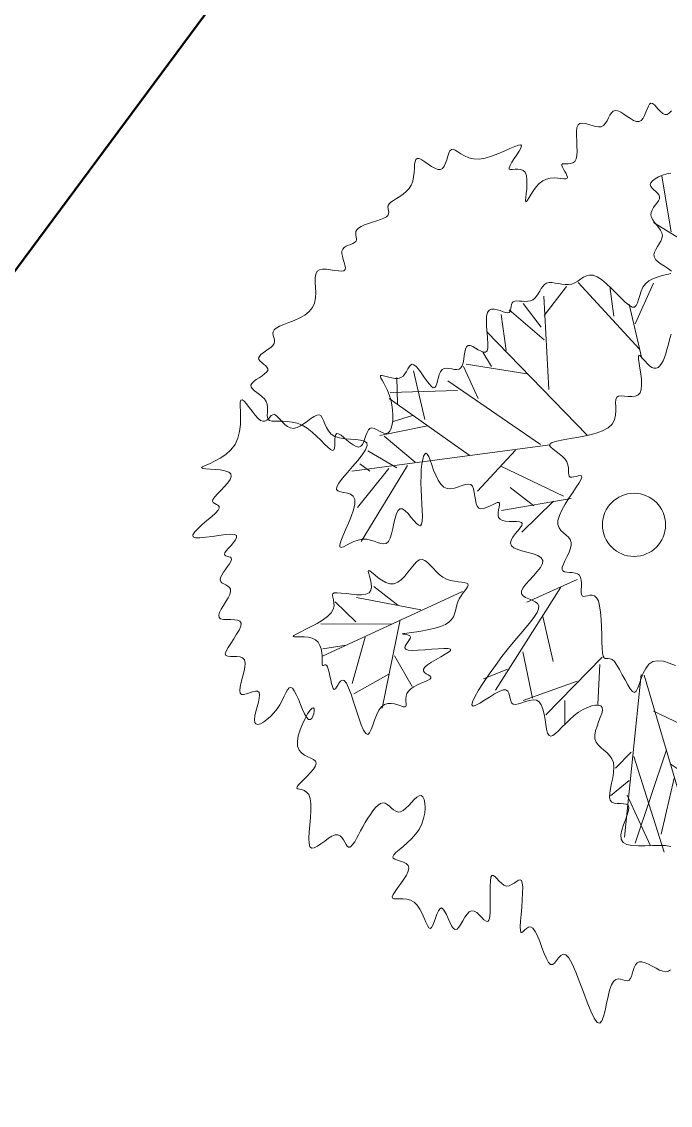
# Model space of a CAD drawing. Extents: x 2080 to 102394, y 2071 to 93424.
# Drawn here: x 80571.4 to 80685.1, y 86628.3 to 86818.4 of the extents above; entities that cross this region are included whole.
import ezdxf

# ---------------------------------------------------------------- set-up
doc = ezdxf.new("R2010")
doc.units = 0
doc.header["$LTSCALE"] = 20
doc.header["$MEASUREMENT"] = 0
doc.linetypes.add('ACAD_ISO02W100', pattern=[15, 12, -3])
doc.layers.add('casuanut tree', color=100, linetype='Continuous', lineweight=5)
doc.layers.add('COUNTRY FENCE', color=13, linetype='ACAD_ISO02W100', lineweight=50)

# ---------------------------------------------------------------- blocks, each defined once
blk = doc.blocks.new('tr')
at = {"layer": 'casuanut tree'}
for p, q in [((0.2261, 0.6155), (0.2339, 0.7411)), ((0.2849, 0.5527), (0.1928, 0.6449)), ((-0.1035, 0.4735), (-0.1307, 0.5339)), ((-0.1186, 0.3345), (-0.0824, 0.54)), ((-0.0915, 0.4977), (-0.0281, 0.549)), ((0.0987, 0.3768), (-0.0009, 0.552)), ((-0.1915, 0.4409), (-0.1837, 0.5213)), ((-0.1033, 0.4448), (-0.1641, 0.5272)), ((0.0595, 0.4614), (0.0655, 0.5279)), ((0.1017, 0.4342), (0.1621, 0.5128)), ((-0.0583, 0.2167), (-0.2243, 0.4916)), ((0.0987, 0.3557), (0.0987, 0.4795)), ((-0.4537, 0.3798), (-0.4417, 0.4372)), ((-0.4024, 0.3315), (-0.4024, 0.4433)), ((-0.2307, 0.4134), (-0.2425, 0.4487)), ((-0.2758, 0.3506), (-0.2915, 0.4272)), ((-0.1579, 0.3798), (-0.2847, 0.4312)), ((-0.3239, 0.2318), (-0.4688, 0.3949)), ((-0.317, 0.3781), (-0.4641, 0.4075)), ((-0.1639, 0.2197), (-0.333, 0.404)), ((-0.4266, 0.3466), (-0.4719, 0.3436)), ((-0.3994, 0.3164), (-0.5081, 0.3194)), ((-0.4447, 0.2439), (-0.499, 0.3164)), ((-0.487, 0.2409), (-0.5413, 0.2922)), ((-0.5473, 0.2469), (-0.5654, 0.2681)), ((-0.5051, 0.2439), (-0.5926, 0.1744)), ((-0.1428, 0.2137), (-0.5866, 0.256)), ((-0.4628, 0.2409), (-0.6017, 0.0989)), ((-0.2213, 0.2197), (-0.3239, 0.1502)), ((-0.1398, 0.0959), (-0.2605, 0.1925)), ((-0.2092, 0.0898), (-0.2515, 0.1412)), ((-0.1247, 0.0868), (-0.2817, 0.0959)), ((-0.1639, 0.0898), (-0.2485, 0.0385)), ((-0.6532, -0.073), (-0.6884, -0.0189)), ((-0.5062, -0.0793), (-0.6394, -0.0202)), ((-0.5539, -0.0579), (-0.5967, -0.0051)), ((-0.4069, -0.0604), (-0.7425, -0.1308)), ((-0.5766, -0.0956), (-0.7299, -0.0592)), ((-0.5565, -0.0906), (-0.6394, -0.2729)), ((-0.1519, -0.0915), (-0.2726, -0.1156)), ((-0.6859, -0.1183), (-0.7387, -0.1145)), ((-0.6407, -0.1107), (-0.6922, -0.205)), ((-0.1911, -0.1005), (-0.3843, -0.2908)), ((-0.5866, -0.166), (-0.564, -0.2415)), ((-0.2454, -0.1549), (-0.2454, -0.2576)), ((-0.608, -0.2025), (-0.6935, -0.2276)), ((-0.3058, -0.2214), (-0.3088, -0.3271)), ((-0.3481, -0.2516), (-0.4054, -0.2606)), ((-0.1368, -0.2727), (-0.2877, -0.3694)), ((-0.1458, -0.2878), (-0.17, -0.3724)), ((-0.2032, -0.312), (-0.33, -0.3271)), ((-0.0613, -0.3301), (-0.179, -0.6745)), ((-0.0552, -0.3331), (-0.0341, -0.6775)), ((-0.2394, -0.3482), (-0.2515, -0.3996)), ((-0.0526, -0.416), (0.0645, -0.5084)), ((-0.1217, -0.4933), (-0.1639, -0.5204)), ((-0.0436, -0.5061), (-0.1585, -0.6932)), ((-0.1179, -0.5039), (-0.0999, -0.727)), ((-0.1398, -0.5537), (-0.1881, -0.5778)), ((-0.0432, -0.5386), (0.0202, -0.605)), ((-0.0413, -0.5715), (-0.0976, -0.6865)), ((-0.1517, -0.585), (-0.1269, -0.7067))]:
    blk.add_line(p, q, dxfattribs=at)
for points in [[(0.2071, 0.5298), (0.2044, 0.5338), (0.1998, 0.5386), (0.1943, 0.5441), (0.1885, 0.5501), (0.1832, 0.5564), (0.1791, 0.5627), (0.177, 0.5688), (0.1774, 0.5745), (0.18, 0.5799), (0.184, 0.5851), (0.1889, 0.5902), (0.1941, 0.5953), (0.199, 0.6005), (0.2029, 0.6059), (0.2051, 0.6116), (0.2054, 0.6177), (0.204, 0.6241), (0.2014, 0.6307), (0.1982, 0.6374), (0.195, 0.644), (0.1923, 0.6504), (0.1906, 0.6566), (0.1905, 0.6623), (0.1923, 0.6676), (0.1957, 0.6724), (0.2001, 0.6768), (0.205, 0.681), (0.2098, 0.6851), (0.2141, 0.6891), (0.2172, 0.6931), (0.2186, 0.6972), (0.2181, 0.7016), (0.2159, 0.706), (0.2128, 0.7106), (0.2095, 0.7151), (0.2065, 0.7196), (0.2045, 0.724), (0.2042, 0.7282), (0.2063, 0.7322), (0.211, 0.7358), (0.218, 0.7389), (0.2266, 0.7413), (0.2361, 0.7429), (0.2458, 0.7434), (0.255, 0.7426)], [(0.2873, 0.878), (0.2814, 0.8738), (0.2761, 0.8719), (0.2713, 0.873), (0.2671, 0.8765), (0.2632, 0.8817), (0.2597, 0.8878), (0.2564, 0.8939), (0.2533, 0.8993), (0.2501, 0.9031), (0.2468, 0.9046), (0.2433, 0.9031), (0.2396, 0.8993), (0.2356, 0.8939), (0.2314, 0.8877), (0.227, 0.8815), (0.2222, 0.8761), (0.2172, 0.8722), (0.2119, 0.8708), (0.2063, 0.8722), (0.2004, 0.8761), (0.1944, 0.8816), (0.1884, 0.888), (0.1824, 0.8944), (0.1766, 0.9002), (0.171, 0.9046), (0.1657, 0.9068), (0.1608, 0.9063), (0.1563, 0.9035), (0.1518, 0.8992), (0.1474, 0.894), (0.1429, 0.8887), (0.1382, 0.8839), (0.1331, 0.8803), (0.1274, 0.8787), (0.1212, 0.8794), (0.1146, 0.8821), (0.1078, 0.8858), (0.101, 0.8899), (0.0944, 0.8936), (0.0882, 0.8961), (0.0826, 0.8966), (0.0779, 0.8944), (0.0742, 0.889), (0.0712, 0.8809), (0.0689, 0.871), (0.0668, 0.8599), (0.0648, 0.8486), (0.0625, 0.8379), (0.0599, 0.8285), (0.0565, 0.8212), (0.0523, 0.8167), (0.0474, 0.8145), (0.0423, 0.814), (0.0371, 0.8147), (0.0322, 0.8159), (0.028, 0.8171), (0.0247, 0.8175), (0.0227, 0.8167), (0.0222, 0.8141), (0.0228, 0.8102), (0.0241, 0.8053), (0.0258, 0.7999), (0.0274, 0.7946), (0.0284, 0.7899), (0.0285, 0.7862), (0.0272, 0.784), (0.0243, 0.7836), (0.0197, 0.7847), (0.0139, 0.7867), (0.007, 0.7891), (-0.0008, 0.7912), (-0.0092, 0.7926), (-0.0179, 0.7926), (-0.0268, 0.7908), (-0.0356, 0.7867), (-0.044, 0.781), (-0.0519, 0.7743), (-0.0589, 0.7675), (-0.0649, 0.7613), (-0.0696, 0.7564), (-0.0727, 0.7536), (-0.0741, 0.7536), (-0.0736, 0.7569), (-0.0717, 0.7631), (-0.0688, 0.7714), (-0.0657, 0.781), (-0.0627, 0.7912), (-0.0605, 0.8013), (-0.0596, 0.8104), (-0.0606, 0.8178), (-0.0638, 0.823), (-0.0687, 0.8263), (-0.0746, 0.8283), (-0.0807, 0.8294), (-0.0864, 0.8301), (-0.0908, 0.8311), (-0.0934, 0.8328), (-0.0932, 0.8358), (-0.09, 0.8405), (-0.0844, 0.8464), (-0.0774, 0.853), (-0.07, 0.8599), (-0.0632, 0.8666), (-0.0579, 0.8724), (-0.0552, 0.877), (-0.0561, 0.8798), (-0.0612, 0.8804), (-0.07, 0.8793), (-0.0816, 0.8771), (-0.0954, 0.8743), (-0.1103, 0.8716), (-0.1256, 0.8695), (-0.1405, 0.8686), (-0.1541, 0.8696), (-0.1657, 0.8729), (-0.1755, 0.8778), (-0.1837, 0.8838), (-0.1905, 0.8901), (-0.1962, 0.896), (-0.2011, 0.9009), (-0.2053, 0.904), (-0.2092, 0.9046), (-0.213, 0.9023), (-0.2167, 0.8976), (-0.2205, 0.8915), (-0.2244, 0.8846), (-0.2286, 0.8778), (-0.233, 0.8719), (-0.2378, 0.8678), (-0.243, 0.8663), (-0.2487, 0.8678), (-0.2548, 0.8719), (-0.261, 0.8777), (-0.2672, 0.8843), (-0.2732, 0.8909), (-0.2788, 0.8967), (-0.2838, 0.9008), (-0.288, 0.9023), (-0.2914, 0.9007), (-0.2941, 0.8964), (-0.2965, 0.8899), (-0.2989, 0.8819), (-0.3015, 0.873), (-0.3047, 0.8638), (-0.3087, 0.855), (-0.3139, 0.8471), (-0.3205, 0.8407), (-0.3281, 0.8356), (-0.3364, 0.8315), (-0.3448, 0.8282), (-0.3529, 0.8255), (-0.3603, 0.823), (-0.3666, 0.8205), (-0.3714, 0.8178), (-0.3742, 0.8146), (-0.3757, 0.811), (-0.3762, 0.8073), (-0.3763, 0.8034), (-0.3766, 0.7997), (-0.3775, 0.7963), (-0.3797, 0.7932), (-0.3837, 0.7908), (-0.3899, 0.789), (-0.3978, 0.7878), (-0.4068, 0.7869), (-0.4165, 0.7861), (-0.4263, 0.7853), (-0.4355, 0.7843), (-0.4437, 0.7828), (-0.4502, 0.7806), (-0.4546, 0.7777), (-0.4573, 0.7742), (-0.4587, 0.7702), (-0.4593, 0.7661), (-0.4595, 0.7621), (-0.4598, 0.7583), (-0.4607, 0.755), (-0.4626, 0.7525), (-0.4658, 0.7508), (-0.4701, 0.7497), (-0.4751, 0.749), (-0.4804, 0.7482), (-0.4857, 0.7472), (-0.4906, 0.7455), (-0.4946, 0.7428), (-0.4975, 0.7389), (-0.4989, 0.7336), (-0.4991, 0.7272), (-0.4988, 0.7202), (-0.4982, 0.7132), (-0.4979, 0.7066), (-0.4983, 0.7011), (-0.4999, 0.697), (-0.5031, 0.695), (-0.5083, 0.6953), (-0.5151, 0.6974), (-0.523, 0.7006), (-0.5315, 0.7041), (-0.5402, 0.7073), (-0.5484, 0.7094), (-0.5557, 0.7097), (-0.5616, 0.7074), (-0.5659, 0.7021), (-0.5687, 0.6941), (-0.5709, 0.6843), (-0.5728, 0.6733), (-0.5751, 0.6617), (-0.5783, 0.6503), (-0.583, 0.6398), (-0.5898, 0.6308), (-0.599, 0.6238), (-0.6102, 0.6186), (-0.6226, 0.6149), (-0.6355, 0.6123), (-0.6483, 0.6104), (-0.6603, 0.6087), (-0.6706, 0.607), (-0.6787, 0.6048), (-0.6841, 0.6019), (-0.6872, 0.5983), (-0.6885, 0.5942), (-0.6887, 0.5898), (-0.6885, 0.5852), (-0.6884, 0.5806), (-0.6891, 0.5762), (-0.6911, 0.5722), (-0.695, 0.5686), (-0.7003, 0.5655), (-0.7065, 0.5626), (-0.7131, 0.5599), (-0.7194, 0.5573), (-0.725, 0.5546), (-0.7293, 0.5517), (-0.7317, 0.5485), (-0.7318, 0.5449), (-0.7302, 0.541), (-0.7274, 0.5369), (-0.7241, 0.5327), (-0.7208, 0.5285), (-0.7184, 0.5244), (-0.7173, 0.5205), (-0.7182, 0.5169), (-0.7215, 0.5138), (-0.7268, 0.5109), (-0.7333, 0.5082), (-0.7405, 0.5055), (-0.7477, 0.5028), (-0.7541, 0.5), (-0.7591, 0.4968), (-0.7621, 0.4933), (-0.7625, 0.4892), (-0.7607, 0.4847), (-0.7574, 0.4797), (-0.7531, 0.4744), (-0.7483, 0.4688), (-0.7437, 0.4629), (-0.7398, 0.4567), (-0.7373, 0.4505), (-0.7365, 0.4441), (-0.737, 0.4377), (-0.7384, 0.4316), (-0.7401, 0.4257), (-0.7416, 0.4202), (-0.7424, 0.4153), (-0.7419, 0.4111), (-0.7395, 0.4076), (-0.7351, 0.4051), (-0.7287, 0.4031), (-0.7207, 0.4013), (-0.7115, 0.3992), (-0.7016, 0.3965), (-0.6913, 0.3927), (-0.6809, 0.3876), (-0.6709, 0.3806), (-0.6615, 0.3716), (-0.6529, 0.3611), (-0.6451, 0.35), (-0.6381, 0.3389), (-0.6318, 0.3287), (-0.6264, 0.3201), (-0.6217, 0.3138), (-0.6179, 0.3107), (-0.615, 0.3113), (-0.6126, 0.3148), (-0.6107, 0.3203), (-0.6089, 0.3269), (-0.6072, 0.3337), (-0.6053, 0.3397), (-0.6029, 0.344), (-0.5999, 0.3457), (-0.5962, 0.344), (-0.5917, 0.3396), (-0.5867, 0.3334), (-0.5814, 0.3262), (-0.5758, 0.3189), (-0.5702, 0.3124), (-0.5646, 0.3075), (-0.5594, 0.3051), (-0.5545, 0.3058), (-0.55, 0.3091), (-0.5457, 0.3143), (-0.5417, 0.3205), (-0.5377, 0.3269), (-0.5337, 0.3328), (-0.5297, 0.3375), (-0.5256, 0.34), (-0.5213, 0.34), (-0.5168, 0.3378), (-0.5122, 0.3343), (-0.5075, 0.33), (-0.5027, 0.3258), (-0.4979, 0.3224), (-0.4932, 0.3205), (-0.4885, 0.3209), (-0.4839, 0.324), (-0.4796, 0.3296), (-0.4756, 0.3373), (-0.4721, 0.3467), (-0.4693, 0.3572), (-0.4672, 0.3686), (-0.4661, 0.3803), (-0.4659, 0.3919), (-0.4669, 0.403), (-0.4686, 0.4134), (-0.4708, 0.4228), (-0.4731, 0.4312), (-0.4751, 0.4382), (-0.4765, 0.4437), (-0.477, 0.4475), (-0.4761, 0.4493), (-0.4736, 0.4492), (-0.4697, 0.4475), (-0.4647, 0.4448), (-0.4589, 0.4416), (-0.4526, 0.4384), (-0.446, 0.4359), (-0.4395, 0.4344), (-0.4333, 0.4347), (-0.4277, 0.4369), (-0.4226, 0.4407), (-0.418, 0.4453), (-0.4137, 0.45), (-0.4097, 0.4542), (-0.4059, 0.457), (-0.4021, 0.4579), (-0.3984, 0.4561), (-0.3945, 0.4512), (-0.3906, 0.4438), (-0.3867, 0.4347), (-0.3828, 0.425), (-0.3789, 0.4154), (-0.3751, 0.4068), (-0.3715, 0.4002), (-0.368, 0.3964), (-0.3647, 0.396), (-0.3615, 0.3985), (-0.3584, 0.4032), (-0.3552, 0.4092), (-0.3518, 0.4158), (-0.3482, 0.4222), (-0.3442, 0.4276), (-0.3398, 0.4313), (-0.3349, 0.4327), (-0.3297, 0.4322), (-0.3242, 0.4304), (-0.3186, 0.4281), (-0.313, 0.4258), (-0.3077, 0.4242), (-0.3027, 0.4239), (-0.2982, 0.4257), (-0.2942, 0.4298), (-0.2908, 0.4359), (-0.2876, 0.4431), (-0.2847, 0.4507), (-0.2817, 0.4581), (-0.2785, 0.4643), (-0.2751, 0.4688), (-0.2712, 0.4707), (-0.2666, 0.4697), (-0.2617, 0.4663), (-0.2565, 0.4615), (-0.2512, 0.4562), (-0.246, 0.4515), (-0.2411, 0.4481), (-0.2366, 0.4471), (-0.2329, 0.4493), (-0.2299, 0.4555), (-0.2275, 0.4649), (-0.2255, 0.4765), (-0.2236, 0.4893), (-0.2216, 0.5024), (-0.2193, 0.5146), (-0.2163, 0.5251), (-0.2126, 0.5327), (-0.2079, 0.5369), (-0.2024, 0.5379), (-0.1964, 0.5367), (-0.1902, 0.5338), (-0.1841, 0.5302), (-0.1782, 0.5264), (-0.173, 0.5232), (-0.1687, 0.5215), (-0.1654, 0.5216), (-0.163, 0.5234), (-0.1613, 0.5263), (-0.1598, 0.53), (-0.1584, 0.534), (-0.1568, 0.5378), (-0.1547, 0.5409), (-0.1518, 0.5429), (-0.1479, 0.5434), (-0.1432, 0.5428), (-0.1378, 0.5414), (-0.132, 0.5396), (-0.1258, 0.5379), (-0.1197, 0.5367), (-0.1136, 0.5363), (-0.1079, 0.5372), (-0.1026, 0.5397), (-0.0978, 0.5434), (-0.0932, 0.5479), (-0.0887, 0.5527), (-0.0843, 0.5575), (-0.0797, 0.5616), (-0.0749, 0.5648), (-0.0696, 0.5665), (-0.0639, 0.5665), (-0.0577, 0.565), (-0.0511, 0.5626), (-0.0443, 0.5596), (-0.0372, 0.5566), (-0.03, 0.554), (-0.0228, 0.5523), (-0.0156, 0.5519), (-0.0084, 0.5531), (-0.0013, 0.5554), (0.0057, 0.5582), (0.0129, 0.5608), (0.0201, 0.5624), (0.0275, 0.5625), (0.0351, 0.5603), (0.043, 0.5553), (0.0511, 0.5469), (0.0595, 0.5359), (0.0678, 0.5233), (0.0759, 0.5102), (0.0838, 0.4975), (0.0911, 0.4862), (0.0979, 0.4773), (0.1038, 0.4719), (0.1089, 0.4706), (0.1133, 0.4729), (0.1174, 0.478), (0.1215, 0.485), (0.126, 0.4931), (0.131, 0.5015), (0.137, 0.5094), (0.1443, 0.5158), (0.153, 0.5203), (0.1627, 0.523), (0.1728, 0.5243), (0.1826, 0.5248), (0.1916, 0.5249), (0.1991, 0.525), (0.2046, 0.5256)], [(-0.0831, -0.7181), (-0.0938, -0.7136), (-0.1072, -0.7099), (-0.1223, -0.7068), (-0.138, -0.7038), (-0.1532, -0.7006), (-0.1667, -0.6967), (-0.1775, -0.6917), (-0.1845, -0.6854), (-0.1868, -0.6774), (-0.1852, -0.6681), (-0.1809, -0.658), (-0.1747, -0.6475), (-0.1679, -0.6372), (-0.1615, -0.6275), (-0.1565, -0.619), (-0.1541, -0.6121), (-0.1549, -0.6072), (-0.1584, -0.6038), (-0.1639, -0.6015), (-0.1705, -0.5997), (-0.1774, -0.598), (-0.1837, -0.5957), (-0.1885, -0.5923), (-0.1912, -0.5874), (-0.1911, -0.5804), (-0.1886, -0.5718), (-0.1845, -0.5619), (-0.1795, -0.5512), (-0.1744, -0.5399), (-0.1698, -0.5286), (-0.1666, -0.5176), (-0.1653, -0.5073), (-0.1666, -0.4982), (-0.1699, -0.4899), (-0.1745, -0.4824), (-0.1798, -0.4752), (-0.185, -0.4683), (-0.1895, -0.4614), (-0.1926, -0.4542), (-0.1935, -0.4465), (-0.1917, -0.4381), (-0.1879, -0.4293), (-0.1827, -0.4203), (-0.1769, -0.4114), (-0.1711, -0.4029), (-0.1662, -0.395), (-0.1629, -0.388), (-0.1619, -0.3823), (-0.1638, -0.3779), (-0.1683, -0.375), (-0.1751, -0.3735), (-0.1836, -0.3734), (-0.1935, -0.3746), (-0.2044, -0.377), (-0.2157, -0.3807), (-0.2272, -0.3856), (-0.2384, -0.3916), (-0.2491, -0.3982), (-0.2591, -0.4047), (-0.2682, -0.4106), (-0.2762, -0.4153), (-0.2828, -0.4181), (-0.288, -0.4186), (-0.2914, -0.4161), (-0.2931, -0.4102), (-0.2934, -0.4015), (-0.2928, -0.391), (-0.292, -0.3793), (-0.2913, -0.3674), (-0.2914, -0.356), (-0.2928, -0.3461), (-0.2959, -0.3383), (-0.3012, -0.3334), (-0.3082, -0.3309), (-0.3164, -0.3302), (-0.3251, -0.3306), (-0.3337, -0.3314), (-0.3417, -0.3321), (-0.3484, -0.332), (-0.3533, -0.3304), (-0.3561, -0.3269), (-0.3571, -0.3219), (-0.3571, -0.3161), (-0.3569, -0.3099), (-0.3571, -0.304), (-0.3586, -0.2991), (-0.362, -0.2956), (-0.368, -0.2944), (-0.3771, -0.2956), (-0.3885, -0.2988), (-0.4011, -0.303), (-0.4137, -0.3075), (-0.4254, -0.3114), (-0.435, -0.3139), (-0.4413, -0.3141), (-0.4434, -0.3113), (-0.4404, -0.3048), (-0.4329, -0.2951), (-0.4215, -0.2828), (-0.4071, -0.2686), (-0.3905, -0.2532), (-0.3725, -0.2373), (-0.3538, -0.2215), (-0.3353, -0.2065), (-0.3177, -0.1928), (-0.3014, -0.1806), (-0.2866, -0.1696), (-0.2738, -0.1597), (-0.2633, -0.1509), (-0.2554, -0.1431), (-0.2504, -0.1361), (-0.2486, -0.1299), (-0.2503, -0.1242), (-0.2545, -0.1191), (-0.2603, -0.1142), (-0.2668, -0.1096), (-0.2729, -0.1049), (-0.2776, -0.1001), (-0.28, -0.0949), (-0.279, -0.0893), (-0.2741, -0.0831), (-0.266, -0.0764), (-0.256, -0.0693), (-0.2451, -0.062), (-0.2346, -0.0545), (-0.2257, -0.0471), (-0.2194, -0.0399), (-0.2171, -0.033), (-0.2194, -0.0264), (-0.2257, -0.0202), (-0.2346, -0.0142), (-0.245, -0.0084), (-0.2557, -0.0028), (-0.2656, 0.0029), (-0.2734, 0.0086), (-0.2779, 0.0144), (-0.2784, 0.0204), (-0.2755, 0.0265), (-0.2701, 0.0325), (-0.2634, 0.0383), (-0.2563, 0.0438), (-0.2499, 0.0489), (-0.2451, 0.0534), (-0.243, 0.0572), (-0.2443, 0.0602), (-0.2485, 0.0626), (-0.2547, 0.0646), (-0.2623, 0.0665), (-0.2703, 0.0685), (-0.278, 0.0708), (-0.2845, 0.0737), (-0.2892, 0.0775), (-0.2913, 0.0822), (-0.2913, 0.0876), (-0.2899, 0.0933), (-0.2876, 0.099), (-0.2852, 0.1044), (-0.2833, 0.109), (-0.2825, 0.1126), (-0.2835, 0.1147), (-0.2868, 0.1151), (-0.2919, 0.1143), (-0.2982, 0.1128), (-0.3054, 0.111), (-0.3126, 0.1096), (-0.3195, 0.109), (-0.3254, 0.1097), (-0.3297, 0.1124), (-0.3321, 0.1173), (-0.333, 0.124), (-0.3328, 0.132), (-0.3321, 0.1404), (-0.3315, 0.1489), (-0.3314, 0.1566), (-0.3325, 0.1631), (-0.3353, 0.1676), (-0.3402, 0.1699), (-0.3467, 0.1703), (-0.3545, 0.1696), (-0.3631, 0.1686), (-0.3719, 0.168), (-0.3805, 0.1684), (-0.3883, 0.1707), (-0.395, 0.1755), (-0.4001, 0.1833), (-0.4039, 0.1936), (-0.4065, 0.2053), (-0.4084, 0.2176), (-0.4098, 0.2297), (-0.411, 0.2406), (-0.4124, 0.2495), (-0.4141, 0.2555), (-0.4166, 0.2579), (-0.4197, 0.2568), (-0.4232, 0.2526), (-0.427, 0.2457), (-0.4309, 0.2363), (-0.4349, 0.2248), (-0.4387, 0.2116), (-0.4423, 0.1969), (-0.4455, 0.1813), (-0.4483, 0.1654), (-0.451, 0.1498), (-0.4536, 0.1354), (-0.4561, 0.1228), (-0.4588, 0.1128), (-0.4616, 0.1061), (-0.4648, 0.1034), (-0.4684, 0.1052), (-0.4723, 0.1105), (-0.4766, 0.1182), (-0.4811, 0.1271), (-0.4859, 0.1359), (-0.4908, 0.1436), (-0.4958, 0.149), (-0.5008, 0.1507), (-0.5059, 0.1481), (-0.511, 0.1418), (-0.5161, 0.1328), (-0.5213, 0.1223), (-0.5265, 0.1112), (-0.5317, 0.1007), (-0.5371, 0.0917), (-0.5425, 0.0854), (-0.5481, 0.0824), (-0.5538, 0.0825), (-0.5599, 0.0847), (-0.5663, 0.0885), (-0.5732, 0.0929), (-0.5807, 0.0974), (-0.5888, 0.1011), (-0.5977, 0.1034), (-0.6073, 0.1037), (-0.6172, 0.1024), (-0.6267, 0.1004), (-0.6354, 0.0982), (-0.6426, 0.0966), (-0.6477, 0.0963), (-0.6502, 0.0979), (-0.6495, 0.1023), (-0.6452, 0.1098), (-0.6382, 0.1199), (-0.6293, 0.1318), (-0.6198, 0.1449), (-0.6105, 0.1584), (-0.6024, 0.1715), (-0.5967, 0.1835), (-0.5943, 0.1935), (-0.5958, 0.2012), (-0.6005, 0.2068), (-0.6071, 0.2109), (-0.6144, 0.2141), (-0.6213, 0.217), (-0.6264, 0.2202), (-0.6287, 0.2242), (-0.627, 0.2296), (-0.6203, 0.2369), (-0.6098, 0.2457), (-0.5967, 0.2555), (-0.5823, 0.2659), (-0.5682, 0.2765), (-0.5555, 0.2866), (-0.5458, 0.296), (-0.5403, 0.304), (-0.5399, 0.3103), (-0.5441, 0.3153), (-0.5518, 0.3193), (-0.5619, 0.3228), (-0.5734, 0.3262), (-0.5852, 0.33), (-0.5963, 0.3344), (-0.6056, 0.34), (-0.6123, 0.3471), (-0.6167, 0.3552), (-0.6195, 0.3637), (-0.6212, 0.3723), (-0.6224, 0.3803), (-0.6238, 0.3871), (-0.6258, 0.3923), (-0.6292, 0.3952), (-0.6343, 0.3957), (-0.6409, 0.394), (-0.6487, 0.391), (-0.6572, 0.3872), (-0.6661, 0.3834), (-0.675, 0.3802), (-0.6834, 0.3783), (-0.6911, 0.3783), (-0.6978, 0.3808), (-0.7034, 0.3853), (-0.7082, 0.3911), (-0.7124, 0.3976), (-0.7161, 0.4042), (-0.7195, 0.4102), (-0.7227, 0.4149), (-0.726, 0.4178), (-0.7295, 0.4183), (-0.7332, 0.4171), (-0.7371, 0.4147), (-0.7411, 0.412), (-0.7453, 0.4097), (-0.7496, 0.4084), (-0.7541, 0.409), (-0.7587, 0.4121), (-0.7634, 0.4183), (-0.7681, 0.4266), (-0.7727, 0.4362), (-0.7771, 0.446), (-0.7813, 0.4549), (-0.7851, 0.4619), (-0.7885, 0.466), (-0.7913, 0.4662), (-0.7936, 0.4618), (-0.7957, 0.4534), (-0.7979, 0.4419), (-0.8008, 0.4283), (-0.8046, 0.4137), (-0.8099, 0.3989), (-0.8169, 0.3849), (-0.8262, 0.3727), (-0.838, 0.363), (-0.8513, 0.3557), (-0.8653, 0.3503), (-0.879, 0.3465), (-0.8914, 0.3439), (-0.9015, 0.342), (-0.9082, 0.3405), (-0.9107, 0.3389), (-0.9083, 0.337), (-0.9018, 0.3347), (-0.8926, 0.3319), (-0.882, 0.3286), (-0.8711, 0.3249), (-0.8613, 0.3207), (-0.8538, 0.316), (-0.8499, 0.3107), (-0.8505, 0.305), (-0.8548, 0.2989), (-0.8619, 0.2927), (-0.8707, 0.2864), (-0.8802, 0.2802), (-0.8892, 0.2744), (-0.8967, 0.2692), (-0.9017, 0.2645), (-0.9034, 0.2607), (-0.9025, 0.2575), (-0.9, 0.2547), (-0.8968, 0.252), (-0.8938, 0.2493), (-0.892, 0.2463), (-0.8925, 0.2428), (-0.8961, 0.2386), (-0.9034, 0.2335), (-0.9136, 0.2278), (-0.9253, 0.2216), (-0.9374, 0.2152), (-0.9486, 0.209), (-0.9575, 0.2031), (-0.9629, 0.1979), (-0.9636, 0.1935), (-0.9587, 0.1903), (-0.9492, 0.1879), (-0.9364, 0.1862), (-0.9218, 0.1848), (-0.9067, 0.1836), (-0.8925, 0.1821), (-0.8806, 0.1803), (-0.8724, 0.1778), (-0.8689, 0.1744), (-0.8694, 0.1702), (-0.873, 0.1656), (-0.8787, 0.1607), (-0.8856, 0.1558), (-0.8925, 0.151), (-0.8986, 0.1466), (-0.9028, 0.1428), (-0.9045, 0.1398), (-0.9039, 0.1375), (-0.9018, 0.1355), (-0.8989, 0.1338), (-0.8957, 0.1321), (-0.893, 0.1302), (-0.8914, 0.1278), (-0.8916, 0.1248), (-0.8939, 0.121), (-0.8981, 0.1166), (-0.9035, 0.1117), (-0.9094, 0.1065), (-0.9153, 0.1012), (-0.9205, 0.096), (-0.9244, 0.091), (-0.9265, 0.0865), (-0.9261, 0.0826), (-0.924, 0.079), (-0.9206, 0.0758), (-0.9167, 0.0725), (-0.913, 0.0692), (-0.9101, 0.0654), (-0.9088, 0.0611), (-0.9096, 0.0561), (-0.913, 0.0501), (-0.9184, 0.0436), (-0.925, 0.0366), (-0.9321, 0.0294), (-0.9387, 0.0225), (-0.9441, 0.016), (-0.9474, 0.0102), (-0.9478, 0.0054), (-0.9449, 0.0017), (-0.9392, -0.001), (-0.9318, -0.0032), (-0.9236, -0.0052), (-0.9157, -0.0073), (-0.9089, -0.01), (-0.9043, -0.0135), (-0.9028, -0.0183), (-0.9051, -0.0245), (-0.9106, -0.0319), (-0.9181, -0.04), (-0.9267, -0.0484), (-0.9355, -0.0568), (-0.9433, -0.0646), (-0.9493, -0.0714), (-0.9524, -0.0769), (-0.9518, -0.0807), (-0.9483, -0.0833), (-0.9426, -0.085), (-0.9357, -0.0865), (-0.9286, -0.0881), (-0.922, -0.0905), (-0.9168, -0.0941), (-0.9141, -0.0994), (-0.9143, -0.1068), (-0.917, -0.1157), (-0.9214, -0.1257), (-0.9266, -0.1361), (-0.9319, -0.1462), (-0.9364, -0.1555), (-0.9394, -0.1634), (-0.94, -0.1693), (-0.9377, -0.1727), (-0.933, -0.1742), (-0.9267, -0.1743), (-0.9196, -0.1737), (-0.9124, -0.173), (-0.9059, -0.1729), (-0.901, -0.1741), (-0.8983, -0.1772), (-0.8984, -0.1826), (-0.9009, -0.1899), (-0.905, -0.1985), (-0.9098, -0.2079), (-0.9148, -0.2174), (-0.9192, -0.2263), (-0.9222, -0.2342), (-0.9231, -0.2403), (-0.9213, -0.2442), (-0.9171, -0.246), (-0.9111, -0.2459), (-0.9035, -0.244), (-0.895, -0.2404), (-0.8859, -0.2355), (-0.8767, -0.2294), (-0.8679, -0.2223), (-0.8599, -0.2143), (-0.8527, -0.2061), (-0.8462, -0.1983), (-0.8405, -0.1914), (-0.8354, -0.186), (-0.831, -0.1828), (-0.8272, -0.1823), (-0.824, -0.1851), (-0.8213, -0.1915), (-0.8189, -0.2008), (-0.8168, -0.212), (-0.8148, -0.2241), (-0.8128, -0.236), (-0.8105, -0.2467), (-0.8079, -0.2552), (-0.8049, -0.2606), (-0.8012, -0.262), (-0.7974, -0.2602), (-0.7937, -0.2562), (-0.7905, -0.251), (-0.7883, -0.2456), (-0.7874, -0.2409), (-0.7883, -0.2381), (-0.7913, -0.238), (-0.7967, -0.2415), (-0.8039, -0.2481), (-0.812, -0.2571), (-0.8205, -0.2678), (-0.8285, -0.2794), (-0.8352, -0.2914), (-0.84, -0.303), (-0.842, -0.3135), (-0.8408, -0.3224), (-0.8371, -0.3298), (-0.8316, -0.336), (-0.8254, -0.3413), (-0.8193, -0.346), (-0.8141, -0.3505), (-0.8109, -0.3549), (-0.8105, -0.3597), (-0.8134, -0.3651), (-0.8192, -0.3708), (-0.8269, -0.3768), (-0.8357, -0.3827), (-0.8446, -0.3883), (-0.8528, -0.3935), (-0.8593, -0.3979), (-0.8634, -0.4014), (-0.8644, -0.4039), (-0.8627, -0.4057), (-0.8592, -0.4074), (-0.8547, -0.4096), (-0.8498, -0.4127), (-0.8454, -0.4173), (-0.8421, -0.4239), (-0.8409, -0.433), (-0.8421, -0.4449), (-0.8454, -0.459), (-0.8499, -0.4744), (-0.855, -0.49), (-0.8598, -0.5051), (-0.8637, -0.5187), (-0.8659, -0.5299), (-0.8657, -0.5378), (-0.8625, -0.5417), (-0.8568, -0.5423), (-0.8492, -0.5404), (-0.8403, -0.5369), (-0.8308, -0.5327), (-0.8213, -0.5286), (-0.8125, -0.5255), (-0.8049, -0.5243), (-0.799, -0.5255), (-0.7947, -0.5289), (-0.7916, -0.5338), (-0.7894, -0.5395), (-0.7877, -0.5454), (-0.7862, -0.5509), (-0.7845, -0.5553), (-0.7823, -0.5581), (-0.7794, -0.5586), (-0.7757, -0.5572), (-0.7712, -0.5539), (-0.7661, -0.5492), (-0.7605, -0.5432), (-0.7543, -0.5363), (-0.7477, -0.5288), (-0.7407, -0.5209), (-0.7334, -0.5128), (-0.7259, -0.505), (-0.7184, -0.4977), (-0.711, -0.4911), (-0.7038, -0.4857), (-0.6971, -0.4817), (-0.691, -0.4794), (-0.6855, -0.4792), (-0.6808, -0.4811), (-0.6767, -0.4847), (-0.673, -0.4894), (-0.6695, -0.4945), (-0.6658, -0.4995), (-0.6618, -0.5037), (-0.6571, -0.5066), (-0.6517, -0.5073), (-0.6453, -0.5057), (-0.6382, -0.5022), (-0.6307, -0.4975), (-0.6232, -0.4924), (-0.6158, -0.4876), (-0.6091, -0.4839), (-0.6033, -0.482), (-0.5988, -0.4826), (-0.5958, -0.4862), (-0.5944, -0.4926), (-0.5946, -0.501), (-0.5964, -0.511), (-0.5999, -0.522), (-0.605, -0.5333), (-0.6117, -0.5444), (-0.6202, -0.5547), (-0.6302, -0.5637), (-0.6413, -0.5716), (-0.6526, -0.5783), (-0.6637, -0.5841), (-0.6737, -0.5891), (-0.6821, -0.5935), (-0.6881, -0.5974), (-0.6911, -0.6009), (-0.6907, -0.6042), (-0.6875, -0.6074), (-0.6825, -0.6107), (-0.6765, -0.6143), (-0.6705, -0.6182), (-0.6655, -0.6226), (-0.6623, -0.6277), (-0.6619, -0.6336), (-0.6648, -0.6403), (-0.6706, -0.6477), (-0.6782, -0.6554), (-0.6868, -0.6631), (-0.6954, -0.6705), (-0.7032, -0.6773), (-0.7092, -0.6831), (-0.7125, -0.6876), (-0.7125, -0.6907), (-0.7096, -0.6927), (-0.7044, -0.6942), (-0.6976, -0.6955), (-0.6899, -0.6973), (-0.6818, -0.7), (-0.6741, -0.7041), (-0.6675, -0.7102), (-0.6624, -0.7184), (-0.6586, -0.7283), (-0.6559, -0.739), (-0.6538, -0.7496), (-0.6522, -0.7594), (-0.6505, -0.7675), (-0.6486, -0.7732), (-0.6461, -0.7755), (-0.6427, -0.7741), (-0.6386, -0.7695), (-0.634, -0.763), (-0.6291, -0.7554), (-0.6241, -0.7479), (-0.6193, -0.7415), (-0.615, -0.7372), (-0.6112, -0.7361), (-0.6082, -0.7389), (-0.6058, -0.7449), (-0.6038, -0.753), (-0.602, -0.7623), (-0.6002, -0.7717), (-0.598, -0.7801), (-0.5954, -0.7867), (-0.592, -0.7902), (-0.5878, -0.79), (-0.5828, -0.7868), (-0.5772, -0.7815), (-0.5712, -0.7751), (-0.565, -0.7685), (-0.5588, -0.7628), (-0.5527, -0.7588), (-0.547, -0.7575), (-0.5418, -0.7596), (-0.537, -0.7643), (-0.5326, -0.7705), (-0.5286, -0.7772), (-0.5248, -0.7833), (-0.5212, -0.7876), (-0.5177, -0.7891), (-0.5144, -0.7868), (-0.511, -0.7799), (-0.5076, -0.7692), (-0.5043, -0.756), (-0.501, -0.7414), (-0.4977, -0.7268), (-0.4946, -0.7133), (-0.4915, -0.7021), (-0.4885, -0.6944), (-0.4855, -0.6911), (-0.4826, -0.6917), (-0.4796, -0.695), (-0.4764, -0.7003), (-0.4728, -0.7066), (-0.4688, -0.7128), (-0.4643, -0.7181), (-0.4592, -0.7214), (-0.4534, -0.7223), (-0.4472, -0.7211), (-0.4411, -0.7189), (-0.4353, -0.7165), (-0.4302, -0.7148), (-0.4263, -0.7146), (-0.4238, -0.7169), (-0.4232, -0.7226), (-0.4246, -0.7321), (-0.4277, -0.7448), (-0.432, -0.7595), (-0.4368, -0.7751), (-0.4417, -0.7906), (-0.4461, -0.8048), (-0.4495, -0.8167), (-0.4513, -0.8251), (-0.4512, -0.8294), (-0.4493, -0.8302), (-0.4461, -0.8287), (-0.4419, -0.8261), (-0.4371, -0.8234), (-0.4321, -0.8218), (-0.4274, -0.8224), (-0.4232, -0.8262), (-0.4198, -0.8342), (-0.4171, -0.8454), (-0.415, -0.8586), (-0.413, -0.8727), (-0.4111, -0.8865), (-0.4089, -0.8988), (-0.4063, -0.9084), (-0.4029, -0.9141), (-0.3986, -0.9152), (-0.3937, -0.9128), (-0.3882, -0.9083), (-0.3823, -0.9033), (-0.3764, -0.8993), (-0.3706, -0.8978), (-0.3651, -0.9004), (-0.3601, -0.9085), (-0.3558, -0.9231), (-0.352, -0.9429), (-0.3487, -0.966), (-0.3455, -0.9903), (-0.3423, -1.0141), (-0.3389, -1.0354), (-0.3351, -1.0523), (-0.3308, -1.0629), (-0.3258, -1.0658), (-0.3202, -1.062), (-0.3142, -1.0532), (-0.3077, -1.0409), (-0.3011, -1.0267), (-0.2944, -1.0122), (-0.2878, -0.9989), (-0.2813, -0.9885), (-0.2751, -0.9821), (-0.2693, -0.9793), (-0.2637, -0.9791), (-0.2585, -0.9808), (-0.2536, -0.9833), (-0.249, -0.9858), (-0.2447, -0.9875), (-0.2407, -0.9874), (-0.2371, -0.9849), (-0.2336, -0.9805), (-0.2302, -0.9748), (-0.2267, -0.9686), (-0.223, -0.9626), (-0.2189, -0.9574), (-0.2144, -0.9538), (-0.2092, -0.9524), (-0.2034, -0.9538), (-0.197, -0.9574), (-0.1902, -0.9626), (-0.1832, -0.9686), (-0.1761, -0.9748), (-0.1692, -0.9805), (-0.1625, -0.9849), (-0.1563, -0.9874), (-0.1507, -0.9874), (-0.1456, -0.9855)], [(0.175, 0.3935), (0.1709, 0.3871), (0.1667, 0.3793), (0.1624, 0.3707), (0.1579, 0.362), (0.1533, 0.3536), (0.1486, 0.346), (0.1439, 0.3396), (0.1391, 0.3343), (0.1343, 0.3305), (0.1296, 0.328), (0.125, 0.3272), (0.1205, 0.3282), (0.1162, 0.331), (0.1121, 0.3357), (0.1082, 0.3416), (0.1046, 0.3481), (0.1014, 0.3543), (0.0985, 0.3594), (0.0961, 0.3629), (0.0941, 0.3638), (0.0925, 0.3614), (0.0915, 0.3554), (0.0907, 0.3462), (0.09, 0.335), (0.089, 0.3227), (0.0876, 0.3102), (0.0854, 0.2985), (0.0823, 0.2886), (0.0779, 0.2814), (0.0722, 0.2777), (0.0654, 0.2767), (0.0579, 0.2778), (0.0502, 0.28), (0.0426, 0.2826), (0.0356, 0.2846), (0.0296, 0.2853), (0.025, 0.2837), (0.022, 0.2793), (0.02, 0.2726), (0.0184, 0.2642), (0.0165, 0.2548), (0.0136, 0.2452), (0.0088, 0.236), (0.0016, 0.2279), (-0.0088, 0.2217), (-0.0228, 0.2178), (-0.0396, 0.216), (-0.0581, 0.2156), (-0.0772, 0.2162), (-0.0958, 0.2173), (-0.1127, 0.2184), (-0.1268, 0.2189), (-0.1372, 0.2183), (-0.1429, 0.2163), (-0.1445, 0.2129), (-0.1429, 0.2084), (-0.139, 0.2028), (-0.1337, 0.1966), (-0.1278, 0.1898), (-0.1223, 0.1827), (-0.118, 0.1755), (-0.1156, 0.1684), (-0.1148, 0.1616), (-0.1151, 0.1551), (-0.116, 0.1492), (-0.1171, 0.1439), (-0.1177, 0.1395), (-0.1174, 0.1361), (-0.1158, 0.1338), (-0.1124, 0.1327), (-0.1078, 0.1324), (-0.1027, 0.1325), (-0.0978, 0.1326), (-0.0936, 0.1321), (-0.0911, 0.1308), (-0.0907, 0.1281), (-0.0932, 0.1237), (-0.0991, 0.1171), (-0.1077, 0.1088), (-0.118, 0.0992), (-0.1291, 0.0886), (-0.1403, 0.0776), (-0.1504, 0.0665), (-0.1587, 0.0558), (-0.1642, 0.0459), (-0.1663, 0.0372), (-0.1655, 0.0296), (-0.1626, 0.0227), (-0.1586, 0.0163), (-0.154, 0.0103), (-0.1499, 0.0044), (-0.147, -0.0017), (-0.1462, -0.0082), (-0.1479, -0.0152), (-0.1518, -0.0226), (-0.1571, -0.0302), (-0.1631, -0.0377), (-0.1691, -0.0449), (-0.1744, -0.0516), (-0.1782, -0.0574), (-0.1799, -0.0622), (-0.179, -0.0659), (-0.1759, -0.0686), (-0.1712, -0.0707), (-0.1655, -0.0725), (-0.1594, -0.0744), (-0.1535, -0.0767), (-0.1485, -0.0796), (-0.145, -0.0837), (-0.1435, -0.0889), (-0.1435, -0.0952), (-0.1447, -0.1019), (-0.1465, -0.1089), (-0.1483, -0.1155), (-0.1498, -0.1215), (-0.1504, -0.1264), (-0.1495, -0.1299), (-0.147, -0.1316), (-0.143, -0.1321), (-0.1381, -0.1321), (-0.1328, -0.1323), (-0.1275, -0.1333), (-0.1228, -0.136), (-0.1191, -0.141), (-0.1169, -0.149), (-0.1166, -0.1604), (-0.1178, -0.1746), (-0.1202, -0.1905), (-0.1232, -0.2073), (-0.1266, -0.224), (-0.1297, -0.2397), (-0.1323, -0.2533), (-0.1338, -0.264), (-0.1339, -0.271), (-0.1328, -0.2751), (-0.1307, -0.2771), (-0.1277, -0.278), (-0.1242, -0.2787), (-0.1203, -0.2801), (-0.1163, -0.2831), (-0.1124, -0.2887), (-0.1087, -0.2975), (-0.1053, -0.3086), (-0.102, -0.3211), (-0.0987, -0.3338), (-0.0954, -0.3457), (-0.092, -0.3556), (-0.0883, -0.3625), (-0.0842, -0.3654), (-0.0798, -0.3634), (-0.0748, -0.3575), (-0.0693, -0.3489), (-0.063, -0.3387), (-0.0559, -0.3284), (-0.048, -0.3189), (-0.0391, -0.3117), (-0.0291, -0.3079), (-0.018, -0.3084), (-0.0062, -0.3125), (0.0058, -0.3192), (0.0177, -0.3276)]]:
    blk.add_lwpolyline(points, dxfattribs=at)
blk.add_lwpolyline([(-0.5999, 0.0324), (-0.601, 0.0306), (-0.601, 0.0259), (-0.6007, 0.0192), (-0.6004, 0.0111), (-0.6006, 0.0027), (-0.602, -0.0051), (-0.605, -0.0117), (-0.6101, -0.016), (-0.6176, -0.0176), (-0.6271, -0.0167), (-0.6378, -0.0142), (-0.649, -0.0106), (-0.6601, -0.0066), (-0.6704, -0.0029), (-0.6791, -0.0002), (-0.6855, 0.0009), (-0.6892, -0.0002), (-0.6908, -0.0033), (-0.6911, -0.0079), (-0.691, -0.0137), (-0.6912, -0.0202), (-0.6926, -0.0272), (-0.6961, -0.0342), (-0.7024, -0.0408), (-0.7121, -0.0468), (-0.7244, -0.0521), (-0.7383, -0.0567), (-0.7528, -0.0607), (-0.7667, -0.0641), (-0.779, -0.067), (-0.7887, -0.0694), (-0.7947, -0.0713), (-0.7963, -0.0728), (-0.794, -0.0741), (-0.7888, -0.0755), (-0.7815, -0.0772), (-0.773, -0.0794), (-0.7643, -0.0824), (-0.7562, -0.0863), (-0.7497, -0.0915), (-0.7453, -0.0981), (-0.743, -0.1057), (-0.7422, -0.1139), (-0.7426, -0.1223), (-0.7438, -0.1303), (-0.7452, -0.1375), (-0.7466, -0.1435), (-0.7474, -0.1479), (-0.7474, -0.1503), (-0.7466, -0.1512), (-0.7453, -0.1511), (-0.7436, -0.1506), (-0.7418, -0.1502), (-0.74, -0.1506), (-0.7384, -0.1522), (-0.7373, -0.1558), (-0.7367, -0.1615), (-0.7366, -0.169), (-0.7367, -0.1774), (-0.7369, -0.1861), (-0.7369, -0.1943), (-0.7365, -0.2013), (-0.7356, -0.2063), (-0.7339, -0.2087), (-0.7314, -0.2081), (-0.7281, -0.2051), (-0.7243, -0.201), (-0.7201, -0.1968), (-0.7159, -0.1935), (-0.7118, -0.1924), (-0.7079, -0.1945), (-0.7046, -0.2008), (-0.702, -0.2122), (-0.6999, -0.2274), (-0.6982, -0.2452), (-0.6966, -0.264), (-0.695, -0.2823), (-0.6931, -0.2988), (-0.6907, -0.3119), (-0.6878, -0.3203), (-0.684, -0.3229), (-0.6794, -0.3205), (-0.6742, -0.3143), (-0.6683, -0.3055), (-0.662, -0.2954), (-0.6551, -0.2853), (-0.6479, -0.2762), (-0.6405, -0.2696), (-0.6328, -0.2662), (-0.6251, -0.2657), (-0.6176, -0.2673), (-0.6105, -0.2703), (-0.6039, -0.274), (-0.5982, -0.2777), (-0.5934, -0.2806), (-0.5898, -0.282), (-0.5875, -0.2814), (-0.5861, -0.2789), (-0.5852, -0.2751), (-0.5844, -0.2703), (-0.5834, -0.2649), (-0.5816, -0.2593), (-0.5786, -0.254), (-0.574, -0.2493), (-0.5676, -0.2456), (-0.5599, -0.2427), (-0.5513, -0.2405), (-0.5426, -0.2387), (-0.5344, -0.2373), (-0.5273, -0.2358), (-0.5219, -0.2343), (-0.5189, -0.2324), (-0.5185, -0.23), (-0.5203, -0.2272), (-0.5232, -0.224), (-0.5266, -0.2206), (-0.5295, -0.2169), (-0.5311, -0.2131), (-0.5304, -0.2092), (-0.5267, -0.2054), (-0.5195, -0.2016), (-0.5096, -0.198), (-0.4982, -0.1945), (-0.4865, -0.1911), (-0.4758, -0.1879), (-0.4672, -0.1849), (-0.462, -0.1821), (-0.4614, -0.1794), (-0.4662, -0.177), (-0.4755, -0.1747), (-0.4881, -0.1725), (-0.5025, -0.1703), (-0.5176, -0.168), (-0.5321, -0.1657), (-0.5445, -0.1631), (-0.5538, -0.1603), (-0.5588, -0.1572), (-0.5602, -0.1538), (-0.5589, -0.1503), (-0.5557, -0.1468), (-0.5516, -0.1432), (-0.5474, -0.1397), (-0.5441, -0.1363), (-0.5425, -0.1332), (-0.5433, -0.1304), (-0.5459, -0.128), (-0.5495, -0.1259), (-0.5533, -0.1242), (-0.5566, -0.123), (-0.5585, -0.1221), (-0.5582, -0.1218), (-0.5549, -0.122), (-0.5481, -0.1226), (-0.5382, -0.1236), (-0.5262, -0.1246), (-0.5127, -0.1255), (-0.4985, -0.126), (-0.4846, -0.1259), (-0.4716, -0.125), (-0.4603, -0.1231), (-0.4514, -0.12), (-0.4445, -0.1158), (-0.4393, -0.1107), (-0.4353, -0.1051), (-0.432, -0.099), (-0.429, -0.0927), (-0.4258, -0.0864), (-0.422, -0.0803), (-0.4174, -0.0746), (-0.4121, -0.0693), (-0.4066, -0.0644), (-0.4013, -0.06), (-0.3968, -0.056), (-0.3934, -0.0524), (-0.3915, -0.0492), (-0.3916, -0.0465), (-0.394, -0.0441), (-0.3984, -0.0419), (-0.4044, -0.0397), (-0.4115, -0.0372), (-0.4192, -0.0341), (-0.4273, -0.0303), (-0.4351, -0.0255), (-0.4423, -0.0194), (-0.4486, -0.012), (-0.454, -0.0038), (-0.4589, 0.0048), (-0.4635, 0.013), (-0.4681, 0.0202), (-0.4729, 0.0259), (-0.4781, 0.0294), (-0.484, 0.0302), (-0.4907, 0.0278), (-0.4983, 0.0229), (-0.5065, 0.0164), (-0.5152, 0.0092), (-0.5242, 0.0021), (-0.5334, -0.0039), (-0.5425, -0.008), (-0.5515, -0.0093), (-0.5602, -0.0072), (-0.5684, -0.0023), (-0.576, 0.0044), (-0.5829, 0.012), (-0.5889, 0.0195), (-0.5938, 0.0261), (-0.5975, 0.0307)], close=True, dxfattribs=at)
at = {"layer": 'casuanut tree', "linetype": 'Continuous'}
blk.add_circle((-0.0014, -0.0017), 0.0703, dxfattribs=at)

msp = doc.modelspace()

# ---------------------------------------------------------------- linework, layer by layer
at = {"layer": 'COUNTRY FENCE', "linetype": 'Continuous'}
msp.add_line((77540.54, 82687.461), (81211.829, 87640.182), dxfattribs=at)

# ---------------------------------------------------------------- block references
at = {"layer": 'casuanut tree', "linetype": 'Continuous', "xscale": 78.74470103140477, "yscale": 78.7447010314063, "zscale": 78.74470103141279, "rotation": 13.01607038379083}
msp.add_blockref('tr', (80678.833, 86730.285), dxfattribs=at)

doc.saveas('drawing.dxf')
